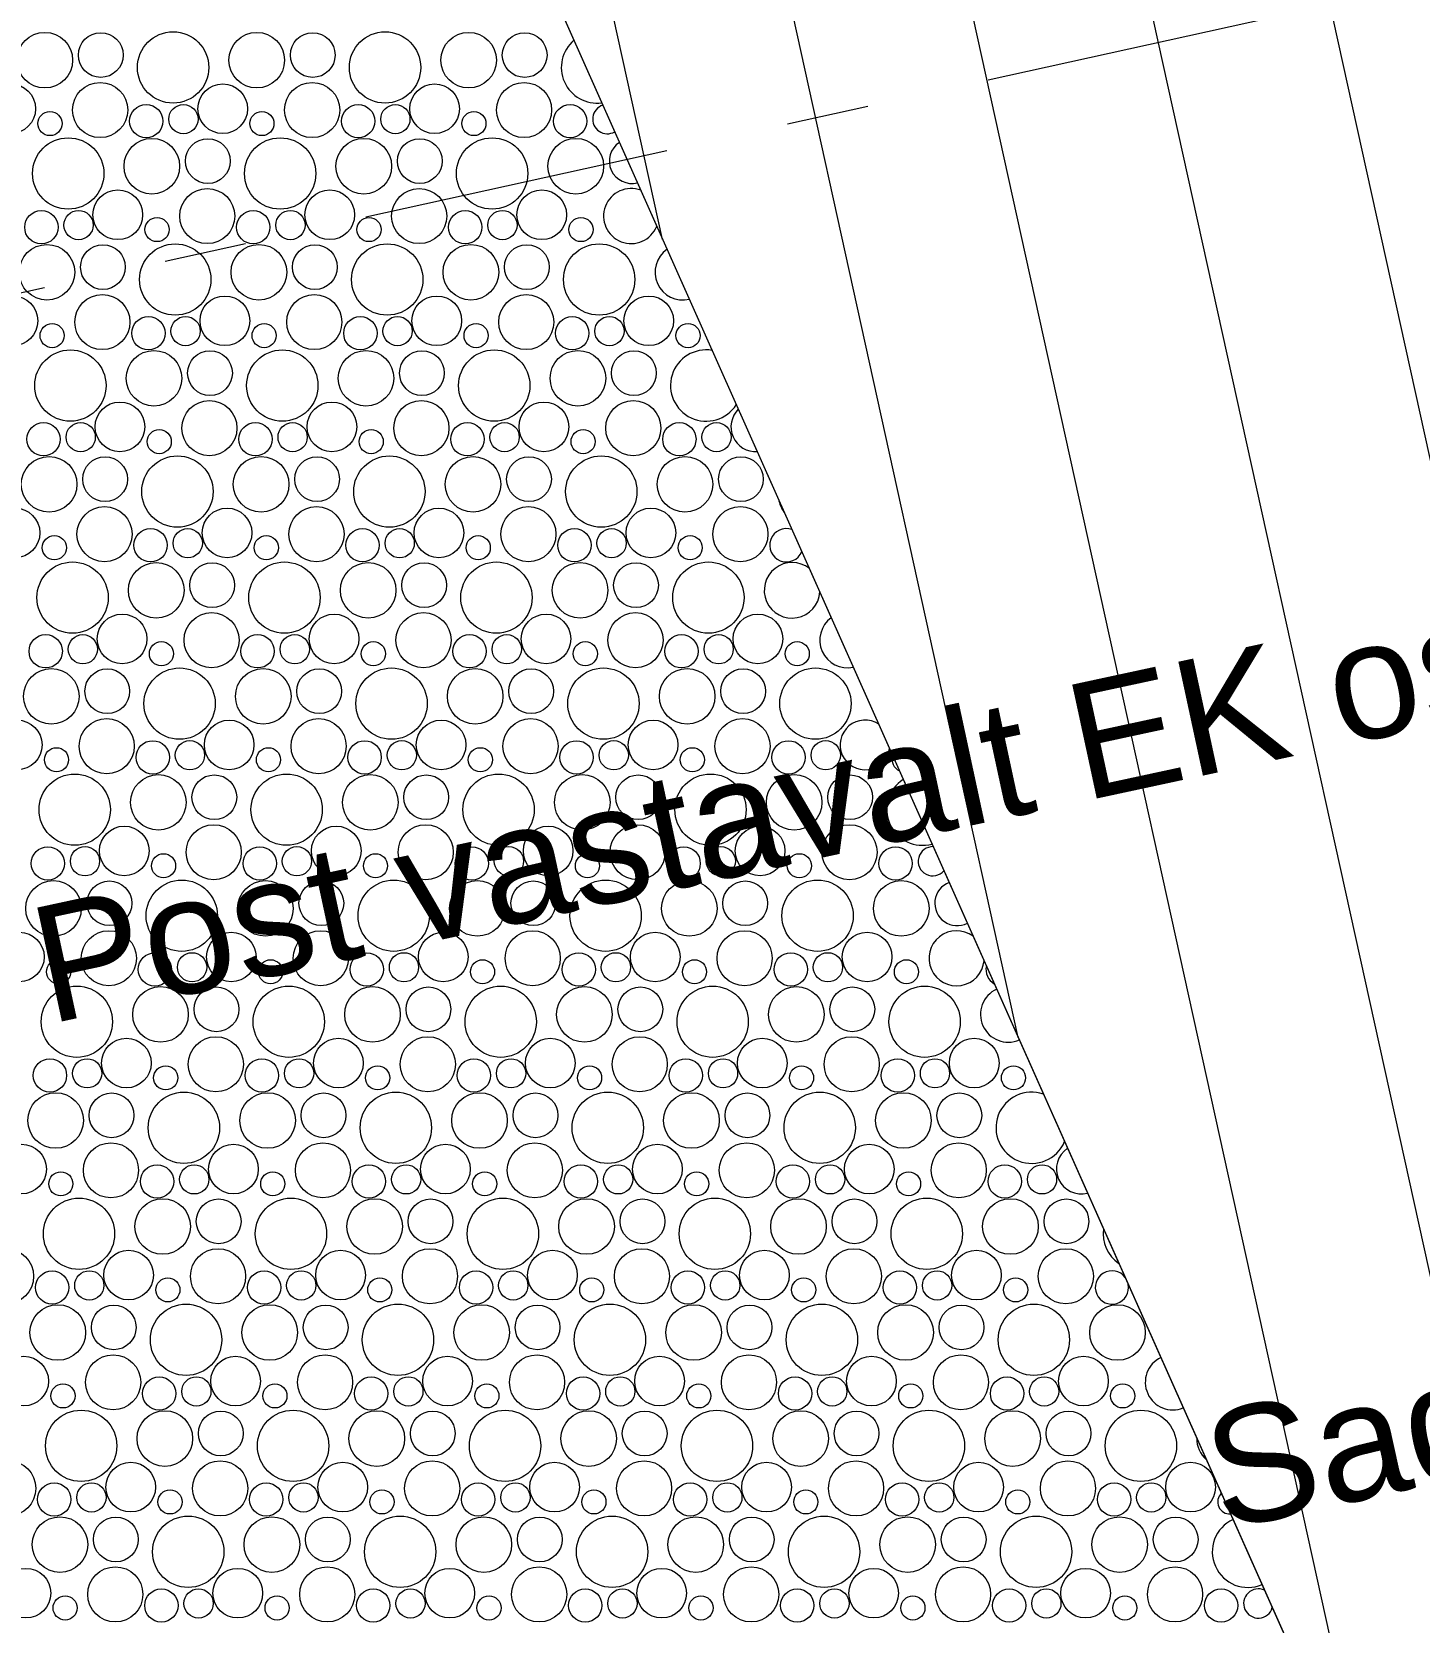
# Model space of a CAD drawing. Header units: millimetres. Extents: x 755110 to 820807, y -116979 to -66610.
# Drawn here: x 769759 to 772140, y -113748 to -111018 of the extents above; entities that cross this region are included whole.
import ezdxf

# ---------------------------------------------------------------- set-up
doc = ezdxf.new("R2010")
doc.units = ezdxf.units.MM
doc.header["$MEASUREMENT"] = 0
doc.linetypes.add('Double Dashed', pattern=[1093.611073, 529.166651, -211.666656, 141.111112, -211.666656])
for name, color, linetype, lineweight in [('New_0_Pen_No__1', 7, 'Continuous', 13), ('New_0_Pen_No__2', 8, 'Continuous', 15), ('New_Annotation - Label_Pen_No__1', 7, 'Continuous', 13), ('New_Dimensioning - General_Pen_No__1', 7, 'Continuous', 13), ('New_Structural - Bearing_Pen_No__101', 252, 'Continuous', 13)]:
    doc.layers.add(name, color=color, linetype=linetype, lineweight=lineweight)
for name, color, linetype, lineweight, true_color in [('New_0_Pen_No__181', 7, 'Continuous', 0, 0xe8e8e8), ('New_Structural - Bearing_Pen_No__102', 7, 'Continuous', 13, 0xcccccc), ('New_Structural - Grid_Pen_No__61', 7, 'Continuous', 20, 0x6a6a6a)]:
    doc.layers.add(name, color=color, linetype=linetype, lineweight=lineweight, true_color=true_color)
doc.layers.add('New_Dimensioning - General', color=7, linetype='Continuous')
doc.styles.add('GENERATED_STYLE_1', font='')
doc.styles.get('GENERATED_STYLE_1').set_extended_font_data('Arial')
doc.dimstyles.new('GENERATED_STYLE__1', dxfattribs={"dimtxt": 200, "dimasz": 95, "dimexe": 0.18, "dimexo": 0.0625, "dimgap": 0, "dimtad": 1, "dimdec": 0, "dimzin": 0, "dimdsep": 46, "dimtxsty": 'GENERATED_STYLE_1', "dimblk": 'ARROWHEAD_2', "dimblk1": 'ARROWHEAD_2', "dimblk2": 'ARROWHEAD_2', "dimcen": 0.09, "dimse1": 1, "dimse2": 1, "dimclrd": 7, "dimclre": 7, "dimclrt": 7, "dimadec": 0, "dimazin": 0, "dimtfac": 1, "dimtdec": 4, "dimtmove": 0, "dimatfit": 3, "dimfxl": 0, "dimtolj": 1, "dimtzin": 0, "dimarcsym": 0})
doc.dimstyles.new('GENERATED_STYLE__4', dxfattribs={"dimtxt": 100, "dimasz": 91.78744, "dimexe": 0.18, "dimexo": 40, "dimgap": 0, "dimtad": 1, "dimdec": 0, "dimzin": 0, "dimdsep": 46, "dimtxsty": 'GENERATED_STYLE_1', "dimblk": 'ARROWHEAD_5', "dimblk1": 'ARROWHEAD_5', "dimblk2": 'ARROWHEAD_5', "dimcen": 0.09, "dimclrd": 7, "dimclre": 7, "dimclrt": 7, "dimadec": 0, "dimazin": 0, "dimtfac": 1, "dimtdec": 4, "dimtmove": 0, "dimatfit": 3, "dimfxl": 0, "dimtolj": 1, "dimtzin": 0, "dimarcsym": 0})
doc.dimstyles.new('GENERATED_STYLE__6', dxfattribs={"dimtxt": 0.18, "dimasz": 364.8, "dimexe": 0.18, "dimexo": 0.0625, "dimgap": 0, "dimtad": 0, "dimtih": 1, "dimtoh": 1, "dimdec": 4, "dimzin": 0, "dimdsep": 46, "dimcen": 0.09, "dimadec": 0, "dimazin": 0, "dimtfac": 1, "dimtdec": 4, "dimtmove": 0, "dimatfit": 3, "dimldrblk": 'ARROWHEAD_11', "dimfxl": 0, "dimtolj": 1, "dimtzin": 0, "dimarcsym": 0})
doc.dimstyles.new('GENERATED_STYLE__7', dxfattribs={"dimtxt": 0.18, "dimasz": 182.4, "dimexe": 0.18, "dimexo": 0.0625, "dimgap": 0, "dimtad": 0, "dimtih": 1, "dimtoh": 1, "dimdec": 4, "dimzin": 0, "dimdsep": 46, "dimcen": 0.09, "dimadec": 0, "dimazin": 0, "dimtfac": 1, "dimtdec": 4, "dimtmove": 0, "dimatfit": 3, "dimldrblk": 'ARROWHEAD_5', "dimfxl": 0, "dimtolj": 1, "dimtzin": 0, "dimarcsym": 0})

# ---------------------------------------------------------------- blocks, each defined once
blk = doc.blocks.new('*X4')
at = {"layer": 'New_0_Pen_No__181', "color": 254, "linetype": 'Continuous', "lineweight": 0, "true_color": 0xe8e8e8}
for centre, radius in [((769781, -111066.4), 47.7), ((769877.1, -111057.6), 38.4), ((770001.2, -111078.9), 61.2), ((770144.7, -111066.4), 47.7), ((770240.8, -111057.6), 38.4), ((770364.9, -111078.9), 61.2), ((770508.4, -111066.4), 47.7), ((770604.5, -111057.6), 38.4), ((769722.6, -111149.8), 42.6), ((769876, -111152), 47.3), ((770086.3, -111149.8), 42.6), ((770239.8, -111152), 47.3), ((770450, -111149.8), 42.6), ((770603.5, -111152), 47.3), ((769789.9, -111175.2), 20.7), ((769955.1, -111171.1), 28.6), ((770018.9, -111167.6), 25.1), ((770153.6, -111175.2), 20.7), ((770318.8, -111171.1), 28.6), ((770382.6, -111167.6), 25.1), ((770517.4, -111175.2), 20.7), ((770682.5, -111171.1), 28.6), ((769821.2, -111260.9), 61.2), ((769964.7, -111248.4), 47.7), ((770060.8, -111239.6), 38.4), ((770184.9, -111260.9), 61.2), ((770328.4, -111248.4), 47.7), ((770424.5, -111239.6), 38.4), ((770548.6, -111260.9), 61.2), ((770692.2, -111248.4), 47.7), ((769906.3, -111331.8), 42.6), ((770059.8, -111334), 47.3), ((770270, -111331.8), 42.6), ((770423.5, -111334), 47.3), ((770633.7, -111331.8), 42.6), ((769775.1, -111353.1), 28.6), ((769838.9, -111349.5), 25.1), ((770138.8, -111353.1), 28.6), ((770202.6, -111349.5), 25.1), ((770502.5, -111353.1), 28.6), ((770566.3, -111349.5), 25.1), ((769973.6, -111357.2), 20.7), ((770337.4, -111357.2), 20.7), ((770701.1, -111357.2), 20.7), ((770004.9, -111442.9), 61.2), ((770368.6, -111442.9), 61.2), ((770732.3, -111442.9), 61.2), ((769784.7, -111430.4), 47.7), ((769880.8, -111421.6), 38.4), ((770148.4, -111430.4), 47.7), ((770244.5, -111421.6), 38.4), ((770512.2, -111430.4), 47.7), ((770608.2, -111421.6), 38.4), ((769726.3, -111513.8), 42.6), ((769879.8, -111516), 47.3), ((770090, -111513.8), 42.6), ((770243.5, -111516), 47.3), ((770453.7, -111513.8), 42.6), ((770607.2, -111516), 47.3), ((770817.4, -111513.8), 42.6), ((769958.8, -111535.1), 28.6), ((770022.6, -111531.5), 25.1), ((770322.5, -111535.1), 28.6), ((770386.3, -111531.5), 25.1), ((770686.2, -111535.1), 28.6), ((770750, -111531.5), 25.1), ((769793.6, -111539.2), 20.7), ((770157.4, -111539.2), 20.7), ((770521.1, -111539.2), 20.7), ((770884.8, -111539.2), 20.7), ((769824.9, -111624.9), 61.2), ((769968.4, -111612.4), 47.7), ((770064.5, -111603.6), 38.4), ((770188.6, -111624.9), 61.2), ((770332.2, -111612.4), 47.7), ((770428.2, -111603.6), 38.4), ((770552.3, -111624.9), 61.2), ((770695.9, -111612.4), 47.7), ((770791.9, -111603.6), 38.4), ((769910, -111695.8), 42.6), ((770063.5, -111698), 47.3), ((770273.7, -111695.8), 42.6), ((770427.2, -111698), 47.3), ((770637.4, -111695.8), 42.6), ((770790.9, -111698), 47.3), ((769778.8, -111717.1), 28.6), ((769842.6, -111713.5), 25.1), ((769977.4, -111721.2), 20.7), ((770142.5, -111717.1), 28.6), ((770206.3, -111713.5), 25.1), ((770341.1, -111721.2), 20.7), ((770506.2, -111717.1), 28.6), ((770570, -111713.5), 25.1), ((770704.8, -111721.2), 20.7), ((770869.9, -111717.1), 28.6), ((770933.7, -111713.5), 25.1), ((769788.4, -111794.4), 47.7), ((769884.5, -111785.6), 38.4), ((770008.6, -111806.9), 61.2), ((770152.2, -111794.4), 47.7), ((770248.2, -111785.6), 38.4), ((770372.3, -111806.9), 61.2), ((770515.9, -111794.4), 47.7), ((770611.9, -111785.6), 38.4), ((770736, -111806.9), 61.2), ((770879.6, -111794.4), 47.7), ((770975.6, -111785.6), 38.4), ((769730, -111877.8), 42.6), ((769883.5, -111880), 47.3), ((770093.7, -111877.8), 42.6), ((770247.2, -111880), 47.3), ((770457.4, -111877.8), 42.6), ((770610.9, -111880), 47.3), ((770821.1, -111877.8), 42.6), ((770974.6, -111880), 47.3), ((769962.5, -111899.1), 28.6), ((770026.3, -111895.5), 25.1), ((770326.2, -111899.1), 28.6), ((770390, -111895.5), 25.1), ((770689.9, -111899.1), 28.6), ((770753.7, -111895.5), 25.1), ((769797.4, -111903.2), 20.7), ((770161.1, -111903.2), 20.7), ((770524.8, -111903.2), 20.7), ((770888.5, -111903.2), 20.7), ((769828.6, -111988.9), 61.2), ((770192.3, -111988.9), 61.2), ((770556, -111988.9), 61.2), ((770919.7, -111988.9), 61.2), ((769972.2, -111976.4), 47.7), ((770068.2, -111967.6), 38.4), ((770335.9, -111976.4), 47.7), ((770431.9, -111967.6), 38.4), ((770699.6, -111976.4), 47.7), ((770795.6, -111967.6), 38.4), ((769913.7, -112059.8), 42.6), ((770067.2, -112062), 47.3), ((770277.4, -112059.8), 42.6), ((770430.9, -112062), 47.3), ((770641.1, -112059.8), 42.6), ((770794.6, -112062), 47.3), ((771004.8, -112059.8), 42.6), ((769782.5, -112081.1), 28.6), ((769846.3, -112077.5), 25.1), ((770146.2, -112081.1), 28.6), ((770210, -112077.5), 25.1), ((770509.9, -112081.1), 28.6), ((770573.7, -112077.5), 25.1), ((770873.6, -112081.1), 28.6), ((770937.4, -112077.5), 25.1), ((769981.1, -112085.2), 20.7), ((770344.8, -112085.2), 20.7), ((770708.5, -112085.2), 20.7), ((771072.2, -112085.2), 20.7), ((769792.2, -112158.4), 47.7), ((769888.2, -112149.6), 38.4), ((770012.3, -112170.9), 61.2), ((770155.9, -112158.4), 47.7), ((770251.9, -112149.6), 38.4), ((770376, -112170.9), 61.2), ((770519.6, -112158.4), 47.7), ((770615.6, -112149.6), 38.4), ((770739.7, -112170.9), 61.2), ((770883.3, -112158.4), 47.7), ((770979.3, -112149.6), 38.4), ((771103.4, -112170.9), 61.2), ((769733.7, -112241.8), 42.6), ((769887.2, -112244), 47.3), ((770097.4, -112241.8), 42.6), ((770250.9, -112244), 47.3), ((770461.1, -112241.8), 42.6), ((770614.6, -112244), 47.3), ((770824.8, -112241.8), 42.6), ((770978.3, -112244), 47.3), ((769801.1, -112267.2), 20.7), ((769966.2, -112263.1), 28.6), ((770030, -112259.5), 25.1), ((770164.8, -112267.2), 20.7), ((770329.9, -112263.1), 28.6), ((770393.7, -112259.5), 25.1), ((770528.5, -112267.2), 20.7), ((770693.6, -112263.1), 28.6), ((770757.4, -112259.5), 25.1), ((770892.2, -112267.2), 20.7), ((771057.3, -112263.1), 28.6), ((771121.1, -112259.5), 25.1), ((769832.3, -112352.9), 61.2), ((769975.9, -112340.4), 47.7), ((770071.9, -112331.6), 38.4), ((770196, -112352.9), 61.2), ((770339.6, -112340.4), 47.7), ((770435.6, -112331.6), 38.4), ((770559.7, -112352.9), 61.2), ((770703.3, -112340.4), 47.7), ((770799.3, -112331.6), 38.4), ((770923.4, -112352.9), 61.2), ((771067, -112340.4), 47.7), ((771163, -112331.6), 38.4), ((769917.4, -112423.8), 42.6), ((770070.9, -112426), 47.3), ((770281.1, -112423.8), 42.6), ((770434.6, -112426), 47.3), ((770644.8, -112423.8), 42.6), ((770798.3, -112426), 47.3), ((771008.5, -112423.8), 42.6), ((771162, -112426), 47.3), ((769786.2, -112445.1), 28.6), ((769850, -112441.5), 25.1), ((770149.9, -112445.1), 28.6), ((770213.7, -112441.5), 25.1), ((770513.6, -112445.1), 28.6), ((770577.4, -112441.5), 25.1), ((770877.3, -112445.1), 28.6), ((770941.1, -112441.5), 25.1), ((771241, -112445.1), 28.6), ((769984.8, -112449.2), 20.7), ((770348.5, -112449.2), 20.7), ((770712.2, -112449.2), 20.7), ((771075.9, -112449.2), 20.7), ((770016, -112534.9), 61.2), ((770379.7, -112534.9), 61.2), ((770743.4, -112534.9), 61.2), ((771107.1, -112534.9), 61.2), ((769795.9, -112522.4), 47.7), ((769891.9, -112513.6), 38.4), ((770159.6, -112522.4), 47.7), ((770255.6, -112513.6), 38.4), ((770523.3, -112522.4), 47.7), ((770619.3, -112513.6), 38.4), ((770887, -112522.4), 47.7), ((770983, -112513.6), 38.4), ((771250.7, -112522.4), 47.7), ((769737.4, -112605.8), 42.6), ((769890.9, -112608), 47.3), ((770101.1, -112605.8), 42.6), ((770254.6, -112608), 47.3), ((770464.8, -112605.8), 42.6), ((770618.3, -112608), 47.3), ((770828.5, -112605.8), 42.6), ((770982, -112608), 47.3), ((771192.2, -112605.8), 42.6), ((769969.9, -112627.1), 28.6), ((770033.7, -112623.5), 25.1), ((770333.6, -112627.1), 28.6), ((770397.4, -112623.5), 25.1), ((770697.3, -112627.1), 28.6), ((770761.1, -112623.5), 25.1), ((771061, -112627.1), 28.6), ((771124.9, -112623.5), 25.1), ((769804.8, -112631.2), 20.7), ((770168.5, -112631.2), 20.7), ((770532.2, -112631.2), 20.7), ((770895.9, -112631.2), 20.7), ((771259.6, -112631.2), 20.7), ((769836, -112716.9), 61.2), ((769979.6, -112704.4), 47.7), ((770075.6, -112695.6), 38.4), ((770199.7, -112716.9), 61.2), ((770343.3, -112704.4), 47.7), ((770439.3, -112695.6), 38.4), ((770563.4, -112716.9), 61.2), ((770707, -112704.4), 47.7), ((770803, -112695.6), 38.4), ((770927.1, -112716.9), 61.2), ((771070.7, -112704.4), 47.7), ((771166.7, -112695.6), 38.4), ((771290.8, -112716.9), 61.2), ((769921.1, -112787.8), 42.6), ((770074.6, -112790), 47.3), ((770284.8, -112787.8), 42.6), ((770438.3, -112790), 47.3), ((770648.5, -112787.8), 42.6), ((770802, -112790), 47.3), ((771012.2, -112787.8), 42.6), ((771165.7, -112790), 47.3), ((771375.9, -112787.8), 42.6), ((769789.9, -112809.1), 28.6), ((769853.7, -112805.5), 25.1), ((769988.5, -112813.2), 20.7), ((770153.6, -112809.1), 28.6), ((770217.4, -112805.5), 25.1), ((770352.2, -112813.2), 20.7), ((770517.3, -112809.1), 28.6), ((770581.1, -112805.5), 25.1), ((770715.9, -112813.2), 20.7), ((770881, -112809.1), 28.6), ((770944.9, -112805.5), 25.1), ((771079.6, -112813.2), 20.7), ((771244.7, -112809.1), 28.6), ((771308.6, -112805.5), 25.1), ((771443.3, -112813.2), 20.7), ((769799.6, -112886.4), 47.7), ((769895.6, -112877.6), 38.4), ((770019.7, -112898.9), 61.2), ((770163.3, -112886.4), 47.7), ((770259.3, -112877.6), 38.4), ((770383.4, -112898.9), 61.2), ((770527, -112886.4), 47.7), ((770623, -112877.6), 38.4), ((770747.1, -112898.9), 61.2), ((770890.7, -112886.4), 47.7), ((770986.7, -112877.6), 38.4), ((771110.8, -112898.9), 61.2), ((771254.4, -112886.4), 47.7), ((771350.4, -112877.6), 38.4), ((769741.1, -112969.8), 42.6), ((769894.6, -112972), 47.3), ((770104.8, -112969.8), 42.6), ((770258.3, -112972), 47.3), ((770468.5, -112969.8), 42.6), ((770622, -112972), 47.3), ((770832.2, -112969.8), 42.6), ((770985.7, -112972), 47.3), ((771195.9, -112969.8), 42.6), ((771349.4, -112972), 47.3), ((769973.6, -112991.1), 28.6), ((770037.4, -112987.5), 25.1), ((770337.3, -112991.1), 28.6), ((770401.1, -112987.5), 25.1), ((770701, -112991.1), 28.6), ((770764.9, -112987.5), 25.1), ((771064.7, -112991.1), 28.6), ((771128.6, -112987.5), 25.1), ((771428.4, -112991.1), 28.6), ((771492.3, -112987.5), 25.1), ((769808.5, -112995.2), 20.7), ((770172.2, -112995.2), 20.7), ((770535.9, -112995.2), 20.7), ((770899.6, -112995.2), 20.7), ((771263.3, -112995.2), 20.7), ((769839.7, -113080.9), 61.2), ((770203.4, -113080.9), 61.2), ((770567.1, -113080.9), 61.2), ((770930.8, -113080.9), 61.2), ((771294.5, -113080.9), 61.2), ((769983.3, -113068.4), 47.7), ((770079.3, -113059.6), 38.4), ((770347, -113068.4), 47.7), ((770443, -113059.6), 38.4), ((770710.7, -113068.4), 47.7), ((770806.7, -113059.6), 38.4), ((771074.4, -113068.4), 47.7), ((771170.4, -113059.6), 38.4), ((771438.1, -113068.4), 47.7), ((771534.1, -113059.6), 38.4), ((769714.6, -113153.9), 47.3), ((769924.8, -113151.8), 42.6), ((770078.3, -113153.9), 47.3), ((770288.5, -113151.8), 42.6), ((770442, -113153.9), 47.3), ((770652.2, -113151.8), 42.6), ((770805.7, -113153.9), 47.3), ((771015.9, -113151.8), 42.6), ((771169.4, -113153.9), 47.3), ((771379.6, -113151.8), 42.6), ((771533.1, -113153.9), 47.3), ((769793.6, -113173.1), 28.6), ((769857.4, -113169.5), 25.1), ((770157.3, -113173.1), 28.6), ((770221.1, -113169.5), 25.1), ((770521, -113173.1), 28.6), ((770584.9, -113169.5), 25.1), ((770884.7, -113173.1), 28.6), ((770948.6, -113169.5), 25.1), ((771248.4, -113173.1), 28.6), ((771312.3, -113169.5), 25.1), ((769992.2, -113177.2), 20.7), ((770355.9, -113177.2), 20.7), ((770719.6, -113177.2), 20.7), ((771083.3, -113177.2), 20.7), ((771447, -113177.2), 20.7), ((769803.3, -113250.4), 47.7), ((769899.3, -113241.6), 38.4), ((770023.4, -113262.9), 61.2), ((770167, -113250.4), 47.7), ((770263, -113241.6), 38.4), ((770387.1, -113262.9), 61.2), ((770530.7, -113250.4), 47.7), ((770626.7, -113241.6), 38.4), ((770750.8, -113262.9), 61.2), ((770894.4, -113250.4), 47.7), ((770990.4, -113241.6), 38.4), ((771114.5, -113262.9), 61.2), ((771258.1, -113250.4), 47.7), ((771354.1, -113241.6), 38.4), ((771478.2, -113262.9), 61.2), ((771621.8, -113250.4), 47.7), ((769744.8, -113333.8), 42.6), ((769898.3, -113335.9), 47.3), ((770108.5, -113333.8), 42.6), ((770262, -113335.9), 47.3), ((770472.2, -113333.8), 42.6), ((770625.7, -113335.9), 47.3), ((770835.9, -113333.8), 42.6), ((770989.4, -113335.9), 47.3), ((771199.6, -113333.8), 42.6), ((771353.1, -113335.9), 47.3), ((771563.4, -113333.8), 42.6), ((769812.2, -113359.2), 20.7), ((769977.3, -113355.1), 28.6), ((770041.1, -113351.5), 25.1), ((770175.9, -113359.2), 20.7), ((770341, -113355.1), 28.6), ((770404.9, -113351.5), 25.1), ((770539.6, -113359.2), 20.7), ((770704.7, -113355.1), 28.6), ((770768.6, -113351.5), 25.1), ((770903.3, -113359.2), 20.7), ((771068.4, -113355.1), 28.6), ((771132.3, -113351.5), 25.1), ((771267, -113359.2), 20.7), ((771432.2, -113355.1), 28.6), ((771496, -113351.5), 25.1), ((771630.7, -113359.2), 20.7), ((769843.4, -113444.9), 61.2), ((769987, -113432.4), 47.7), ((770083, -113423.6), 38.4), ((770207.1, -113444.9), 61.2), ((770350.7, -113432.4), 47.7), ((770446.7, -113423.6), 38.4), ((770570.8, -113444.9), 61.2), ((770714.4, -113432.4), 47.7), ((770810.4, -113423.6), 38.4), ((770934.5, -113444.9), 61.2), ((771078.1, -113432.4), 47.7), ((771174.1, -113423.6), 38.4), ((771298.2, -113444.9), 61.2), ((771441.8, -113432.4), 47.7), ((771537.8, -113423.6), 38.4), ((771662, -113444.9), 61.2), ((769718.3, -113517.9), 47.3), ((769928.5, -113515.8), 42.6), ((770082, -113517.9), 47.3), ((770292.2, -113515.8), 42.6), ((770445.7, -113517.9), 47.3), ((770655.9, -113515.8), 42.6), ((770809.4, -113517.9), 47.3), ((771019.6, -113515.8), 42.6), ((771173.1, -113517.9), 47.3), ((771383.4, -113515.8), 42.6), ((771536.8, -113517.9), 47.3), ((771747.1, -113515.8), 42.6), ((769797.3, -113537), 28.6), ((769861.1, -113533.5), 25.1), ((770161, -113537), 28.6), ((770224.9, -113533.5), 25.1), ((770524.7, -113537), 28.6), ((770588.6, -113533.5), 25.1), ((770888.4, -113537), 28.6), ((770952.3, -113533.5), 25.1), ((771252.2, -113537), 28.6), ((771316, -113533.5), 25.1), ((771615.9, -113537), 28.6), ((771679.7, -113533.5), 25.1), ((769995.9, -113541.2), 20.7), ((770359.6, -113541.2), 20.7), ((770723.3, -113541.2), 20.7), ((771087, -113541.2), 20.7), ((771450.7, -113541.2), 20.7), ((770027.1, -113626.8), 61.2), ((770390.8, -113626.8), 61.2), ((770754.5, -113626.8), 61.2), ((771118.2, -113626.8), 61.2), ((771482, -113626.8), 61.2), ((769807, -113614.4), 47.7), ((769903, -113605.6), 38.4), ((770170.7, -113614.4), 47.7), ((770266.7, -113605.6), 38.4), ((770534.4, -113614.4), 47.7), ((770630.4, -113605.6), 38.4), ((770898.1, -113614.4), 47.7), ((770994.1, -113605.6), 38.4), ((771261.8, -113614.4), 47.7), ((771357.8, -113605.6), 38.4), ((771625.5, -113614.4), 47.7), ((771721.6, -113605.6), 38.4), ((769748.5, -113697.8), 42.6), ((769902, -113699.9), 47.3), ((770112.2, -113697.8), 42.6), ((770265.7, -113699.9), 47.3), ((770475.9, -113697.8), 42.6), ((770629.4, -113699.9), 47.3), ((770839.6, -113697.8), 42.6), ((770993.1, -113699.9), 47.3), ((771203.4, -113697.8), 42.6), ((771356.8, -113699.9), 47.3), ((771567.1, -113697.8), 42.6), ((771720.5, -113699.9), 47.3), ((769981, -113719), 28.6), ((770044.9, -113715.5), 25.1), ((770344.7, -113719), 28.6), ((770408.6, -113715.5), 25.1), ((770708.4, -113719), 28.6), ((770772.3, -113715.5), 25.1), ((771072.2, -113719), 28.6), ((771136, -113715.5), 25.1), ((771435.9, -113719), 28.6), ((771499.7, -113715.5), 25.1), ((771799.6, -113719), 28.6), ((769815.9, -113723.2), 20.7), ((770179.6, -113723.2), 20.7), ((770543.3, -113723.2), 20.7), ((770907, -113723.2), 20.7), ((771270.7, -113723.2), 20.7), ((771634.4, -113723.2), 20.7)]:
    blk.add_circle(centre, radius, dxfattribs=at)
for centre, radius, start, end in [((770728.6, -111078.9), 61.2, 130.243, 277.7758), ((770746.3, -111167.6), 25.1, 107.6852, 300.3336), ((770788.2, -111239.6), 38.4, 123.2509, 284.7678), ((770787.2, -111334), 47.3, 69.4979, 338.5208), ((770875.9, -111430.4), 47.7, 124.4045, 283.6143), ((770916, -111624.9), 61.2, 80.4448, 327.5739), ((771001.1, -111695.8), 42.6, 134.7091, 273.3096), ((771099.7, -111806.9), 61.2, 192.2049, 215.8139), ((771053.6, -111899.1), 28.6, 70.4409, 337.5778), ((771063.3, -111976.4), 47.7, 51.4266, 356.5922), ((771158.3, -112062), 47.3, 125.7665, 282.2523), ((771188.5, -112241.8), 42.6, 56.4415, 351.5773), ((771255.9, -112267.2), 20.7, 161.6806, 246.3381), ((771287.1, -112352.9), 61.2, 122.4289, 285.5898), ((771304.9, -112441.5), 25.1, 88.213, 319.8057), ((771346.7, -112513.6), 38.4, 111.0358, 296.9829), ((771345.7, -112608), 47.3, 53.1636, 354.8552), ((771424.7, -112627.1), 28.6, 167.9195, 240.0992), ((771434.4, -112704.4), 47.7, 114.5599, 293.4589), ((771474.5, -112898.9), 61.2, 70.6943, 337.3244), ((771559.6, -112969.8), 42.6, 123.3295, 284.6892), ((771658.2, -113080.9), 61.2, 171.7583, 236.2604), ((771612.2, -113173.1), 28.6, 37.0318, 10.9869), ((771716.8, -113335.9), 47.3, 115.8147, 292.2041), ((771805.5, -113432.4), 47.7, 179.0889, 228.9299), ((771814.4, -113541.2), 20.7, 134.2003, 273.8185), ((771845.7, -113626.8), 61.2, 114.7707, 293.248), ((771863.4, -113715.5), 25.1, 64.5281, 343.4906)]:
    blk.add_arc(centre, radius, start, end, dxfattribs=at)
blk = doc.blocks.new('*D157')
at = {"layer": 'New_Dimensioning - General_Pen_No__1', "color": 7, "linetype": 'Continuous', "lineweight": 13}
for p, q in [((774921.5, -112517), (774881.1, -112333.9)), ((774923.1, -112356.7), (774879.5, -112494.3)), ((774506.4, -112608.5), (774466.1, -112425.3)), ((774486.2, -112516.9), (774901.3, -112425.5)), ((774508, -112448.1), (774464.4, -112585.7)), ((774426.5, -112530), (774486.2, -112516.9))]:
    blk.add_line(p, q, dxfattribs=at)
at = {"layer": 'New_Dimensioning - General_Pen_No__1', "color": 7, "lineweight": 13, "insert": (773997.7, -112583.5), "char_height": 200, "attachment_point": 7, "rotation": 12.42, "style": 'GENERATED_STYLE_1'}
blk.add_mtext('\\A1;{\\pql;\\fArial|b0|i0|c0|p34;425}', dxfattribs=at)
blk = doc.blocks.new('ARROWHEAD_2')
at = {"color": 0, "linetype": 'Continuous', "lineweight": 0}
for p, q in [((-0.378, -0.655), (0.378, 0.655)), ((0, 0), (-1, 0))]:
    blk.add_line(p, q, dxfattribs=at)
blk = doc.blocks.new('*D158')
at = {"layer": 'New_Dimensioning - General_Pen_No__1', "color": 7, "linetype": 'Continuous', "lineweight": 13}
for p, q in [((776407.8, -112189.7), (776367.5, -112006.6)), ((776409.5, -112029.3), (776365.9, -112166.9)), ((774901.3, -112425.5), (776387.7, -112098.1)), ((774921.5, -112517), (774881.1, -112333.9)), ((774923.1, -112356.7), (774879.5, -112494.3)), ((774486.2, -112516.9), (774901.3, -112425.5))]:
    blk.add_line(p, q, dxfattribs=at)
at = {"layer": 'New_Dimensioning - General_Pen_No__1', "color": 7, "lineweight": 13, "insert": (775301.9, -112296.3), "char_height": 200, "attachment_point": 7, "rotation": 12.42, "style": 'GENERATED_STYLE_1'}
blk.add_mtext('\\A1;{\\pql;\\fArial|b0|i0|c0|p34;1\xa0522}', dxfattribs=at)
blk = doc.blocks.new('*D182')
at = {"layer": 'New_Dimensioning - General_Pen_No__1', "color": 7, "linetype": 'Continuous', "lineweight": 13}
for p, q in [((767550.2, -111947.8), (766989.9, -109403.8)), ((767641.7, -111927.7), (767458.6, -111968)), ((767481.4, -111926), (767619, -111969.6)), ((767653, -112414.6), (767550.2, -111947.8)), ((767744.5, -112394.5), (767561.4, -112434.8)), ((767584.2, -112392.8), (767721.8, -112436.4)), ((767666.1, -112474.3), (767653, -112414.6))]:
    blk.add_line(p, q, dxfattribs=at)
at = {"layer": 'New_Dimensioning - General_Pen_No__1', "color": 7, "lineweight": 13, "insert": (767719.6, -112903.2), "char_height": 200, "attachment_point": 7, "rotation": 102.42, "style": 'GENERATED_STYLE_1'}
blk.add_mtext('\\A1;{\\pql;\\fArial|b0|i0|c0|p34;478}', dxfattribs=at)
blk = doc.blocks.new('*D183')
at = {"layer": 'New_Dimensioning - General_Pen_No__1', "color": 7, "linetype": 'Continuous', "lineweight": 13}
for p, q in [((767081.5, -109383.6), (766898.4, -109424)), ((766921.1, -109382), (767058.7, -109425.6)), ((767550.2, -111947.8), (766989.9, -109403.8)), ((767481.4, -111926), (767619, -111969.6))]:
    blk.add_line(p, q, dxfattribs=at)
at = {"layer": 'New_Dimensioning - General_Pen_No__1', "color": 7, "lineweight": 13, "char_height": 200, "attachment_point": 7, "rotation": 102.42, "style": 'GENERATED_STYLE_1'}
for s, insert in [('\\A1;{\\pql;\\fArial|b0|i0|c0|p34;115}', (767052.2, -109872.7)), ('\\A1;{\\pql;\\fArial|b0|i0|c0|p34;2\xa0605}', (767304.5, -111018.4))]:
    blk.add_mtext(s, dxfattribs=dict(at, insert=insert))
blk = doc.blocks.new('*D191')
at = {"layer": 'New_Dimensioning - General_Pen_No__1', "color": 7, "linetype": 'Continuous', "lineweight": 13}
for p, q in [((765656, -106630.8), (765472.9, -106671.1)), ((765495.7, -106629.1), (765633.3, -106672.7)), ((766768.9, -112119.9), (765564.5, -106650.9)), ((766860.5, -112099.7), (766677.4, -112140.1)), ((766700.1, -112098.1), (766837.7, -112141.7)), ((766782.1, -112179.6), (766768.9, -112119.9))]:
    blk.add_line(p, q, dxfattribs=at)
at = {"layer": 'New_Dimensioning - General_Pen_No__1', "color": 7, "lineweight": 13, "insert": (766201.2, -109728), "char_height": 200, "attachment_point": 7, "rotation": 102.42, "style": 'GENERATED_STYLE_1'}
blk.add_mtext('\\A1;{\\pql;\\fArial|b0|i0|c0|p34;5\xa0600}', dxfattribs=at)
blk = doc.blocks.new('*D192')
at = {"layer": 'New_Dimensioning - General_Pen_No__1', "color": 7, "linetype": 'Continuous', "lineweight": 13}
for p, q in [((763478.2, -97178), (763465.1, -97118.3)), ((763569.8, -97157.8), (763386.7, -97198.1)), ((763547, -97199.8), (763409.4, -97156.2)), ((765564.5, -106650.9), (763478.2, -97178)), ((765656, -106630.8), (765472.9, -106671.1)), ((765495.7, -106629.1), (765633.3, -106672.7)), ((766768.9, -112119.9), (765564.5, -106650.9))]:
    blk.add_line(p, q, dxfattribs=at)
at = {"layer": 'New_Dimensioning - General_Pen_No__1', "color": 7, "lineweight": 13, "insert": (764555.8, -102257), "char_height": 200, "attachment_point": 7, "rotation": 102.42, "style": 'GENERATED_STYLE_1'}
blk.add_mtext('\\A1;{\\pql;\\fArial|b0|i0|c0|p34;9\xa0700}', dxfattribs=at)
blk = doc.blocks.new('*D200')
at = {"layer": 'New_Dimensioning - General_Pen_No__1', "color": 7, "linetype": 'Continuous', "lineweight": 13}
for p, q in [((765962.6, -106599.1), (766729.4, -110080.7)), ((766637.8, -110100.8), (766821, -110060.5)), ((766798.2, -110102.5), (766660.6, -110058.9)), ((766729.4, -110080.7), (766976.6, -111203)), ((766885, -111223.2), (767068.1, -111182.8)), ((767045.4, -111224.8), (766907.8, -111181.2))]:
    blk.add_line(p, q, dxfattribs=at)
at = {"layer": 'New_Dimensioning - General_Pen_No__1', "color": 7, "lineweight": 13, "insert": (766887.5, -110984.4), "char_height": 200, "attachment_point": 7, "rotation": 102.42, "style": 'GENERATED_STYLE_1'}
blk.add_mtext('\\A1;{\\pql;\\fArial|b0|i0|c0|p34;1\xa0149}', dxfattribs=at)
blk = doc.blocks.new('*D201')
at = {"layer": 'New_Dimensioning - General_Pen_No__1', "color": 7, "linetype": 'Continuous', "lineweight": 13}
for p, q in [((766729.4, -110080.7), (766976.6, -111203)), ((766885, -111223.2), (767068.1, -111182.8)), ((767045.4, -111224.8), (766907.8, -111181.2)), ((766976.6, -111203), (767159.5, -112033.9)), ((767068, -112054), (767251.1, -112013.7)), ((767090.7, -112012.1), (767228.3, -112055.7)), ((767159.5, -112033.9), (767172.7, -112093.6))]:
    blk.add_line(p, q, dxfattribs=at)
at = {"layer": 'New_Dimensioning - General_Pen_No__1', "color": 7, "lineweight": 13, "insert": (767078, -111849.4), "char_height": 200, "attachment_point": 7, "rotation": 102.42, "style": 'GENERATED_STYLE_1'}
blk.add_mtext('\\A1;{\\pql;\\fArial|b0|i0|c0|p34;851}', dxfattribs=at)
blk = doc.blocks.new('*D202')
at = {"layer": 'New_Dimensioning - General_Pen_No__1', "color": 7, "linetype": 'Continuous', "lineweight": 13}
for p, q in [((765112.6, -106749.4), (765250.2, -106793)), ((766481.1, -112672.7), (765181.4, -106771.2)), ((766572.6, -112652.6), (766389.5, -112692.9)), ((766412.3, -112650.9), (766549.9, -112694.5)), ((766494.2, -112732.4), (766481.1, -112672.7))]:
    blk.add_line(p, q, dxfattribs=at)
at = {"layer": 'New_Dimensioning - General_Pen_No__1', "color": 7, "lineweight": 13, "insert": (765865.7, -110064.5), "char_height": 200, "attachment_point": 7, "rotation": 102.42, "style": 'GENERATED_STYLE_1'}
blk.add_mtext('\\A1;{\\pql;\\fArial|b0|i0|c0|p34;6\xa0043}', dxfattribs=at)
blk = doc.blocks.new('*D203')
at = {"layer": 'New_Dimensioning - General_Pen_No__1', "color": 7, "linetype": 'Continuous', "lineweight": 13}
for p, q in [((762448.9, -94363.8), (762435.7, -94304.1)), ((762540.4, -94343.6), (762357.3, -94384)), ((762517.7, -94385.6), (762380.1, -94342)), ((765181.4, -106771.2), (762448.9, -94363.8)), ((765272.9, -106751), (765089.8, -106791.3)), ((765112.6, -106749.4), (765250.2, -106793)), ((766481.1, -112672.7), (765181.4, -106771.2))]:
    blk.add_line(p, q, dxfattribs=at)
at = {"layer": 'New_Dimensioning - General_Pen_No__1', "color": 7, "lineweight": 13, "insert": (763865.9, -100984.1), "char_height": 200, "attachment_point": 7, "rotation": 102.42, "style": 'GENERATED_STYLE_1'}
blk.add_mtext('\\A1;{\\pql;\\fArial|b0|i0|c0|p34;12\xa0705}', dxfattribs=at)
blk = doc.blocks.new('*D306')
at = {"layer": 'New_Dimensioning - General_Pen_No__1', "linetype": 'Continuous', "lineweight": 13}
for points in [[(773489.1, -111402.8), (773407.9, -111455), (773444.8, -111488.6)], [(773257.7, -112182.8), (773267.4, -112086.7), (773218, -112094.7)]]:
    blk.add_hatch(color=7, dxfattribs=at).paths.add_polyline_path(points)
at = {"layer": 'New_Dimensioning - General_Pen_No__1', "color": 7, "linetype": 'Continuous', "lineweight": 13}
for p, q in [((773425.6, -111338.2), (773767.6, -111686)), ((773489.1, -111402.8), (773407.9, -111455)), ((773489.1, -111402.8), (773444.8, -111488.6)), ((773444.8, -111488.6), (773407.9, -111455)), ((773218, -112094.7), (773267.4, -112086.7)), ((773257.7, -112182.8), (773267.4, -112086.7)), ((773257.7, -112182.8), (773218, -112094.7)), ((773346.1, -112163.3), (773169.2, -112202.3))]:
    blk.add_line(p, q, dxfattribs=at)
blk.add_arc((774078.4, -112002), 840.4, 140.8849, 186.0571, dxfattribs=at)
at = {"layer": 'New_Dimensioning - General_Pen_No__1', "color": 7, "lineweight": 13, "insert": (772983.4, -111805.5), "char_height": 100, "attachment_point": 7, "rotation": 12.42, "style": 'GENERATED_STYLE_1'}
blk.add_mtext('\\A1;{\\pql;\\fArial|b0|i0|c0|p34;58°}', dxfattribs=at)
blk = doc.blocks.new('ARROWHEAD_5')
at = {"linetype": 'Continuous', "lineweight": 0}
blk.add_hatch(color=0, dxfattribs=at).paths.add_polyline_path([(-1, 0.2679), (0, 0), (-1, -0.2679)])
at = {"color": 0, "linetype": 'Continuous', "lineweight": 0}
blk.add_line((0, 0), (-1, 0), dxfattribs=at)
blk = doc.blocks.new('ARROWHEAD_11')
at = {"color": 0, "linetype": 'Continuous', "lineweight": 0}
blk.add_line((0, 0), (-1, 0), dxfattribs=at)
at = {"color": 0, "linetype": 'Continuous', "lineweight": 0, "const_width": 0.25, "flags": 128}
blk.add_lwpolyline([(-0.125, 0, 1), (0.125, 0, 1)], format="xyb", close=True, dxfattribs=at)

msp = doc.modelspace()

# ---------------------------------------------------------------- hatches: boundary and pattern name
at = {"layer": 'New_Structural - Bearing_Pen_No__102', "linetype": 'Continuous', "lineweight": 13, "true_color": 0xcccccc}
h = msp.add_hatch(dxfattribs=at)
h.set_pattern_fill('Plank_Floor_0001', color=254, style=0, pattern_type=2)
h.set_pattern_definition([(282.42, (772587.63, -103895.86), (294.2306, 64.7986), [])])
h.paths.add_polyline_path([(767684.8, -104287.6), (772821.5, -115819.7), (780693.9, -114086), (780132.5, -111537.1), (779712, -109627.8), (776098.8, -110423.6), (774819, -104612.8), (773061.2, -104999.9), (770843, -95044), (770268.2, -92438.9), (770350.1, -92311.6), (769276.6, -91621.9), (767820.7, -90686.5)])

# ---------------------------------------------------------------- linework, layer by layer
at = {"layer": 'New_0_Pen_No__181', "color": 7, "linetype": 'Continuous', "lineweight": 13, "flags": 128}
msp.add_lwpolyline([(767684.8, -104287.6), (772821.5, -115819.7), (767558.1, -116978.9)], close=True, dxfattribs=at)
at = {"layer": 'New_Structural - Bearing_Pen_No__101', "color": 252, "linetype": 'Continuous', "lineweight": 13, "flags": 128}
msp.add_lwpolyline([(767684.8, -104287.6), (772821.5, -115819.7), (780693.9, -114086), (780132.5, -111537.1), (779712, -109627.8), (776098.8, -110423.6), (774819, -104612.8), (773061.2, -104999.9), (770843, -95044), (770268.2, -92438.9), (770350.1, -92311.6), (769276.6, -91621.9), (767820.7, -90686.5)], close=True, dxfattribs=at)
at = {"layer": 'New_Structural - Grid_Pen_No__61', "color": 251, "linetype": 'Double Dashed', "lineweight": 20, "true_color": 0x6a6a6a}
msp.add_line((766059.8, -112276.1), (783287.1, -108482.1), dxfattribs=at)

# ---------------------------------------------------------------- block references
at = {"layer": 'New_0_Pen_No__181', "color": 254, "linetype": 'Continuous', "lineweight": 0, "true_color": 0xe8e8e8}
msp.add_blockref('*X4', (0, 0), dxfattribs=at)

# ---------------------------------------------------------------- texts
at = {"layer": 'New_0_Pen_No__1', "color": 7, "linetype": 'Continuous', "lineweight": 13, "insert": (772657.5, -112105.8), "char_height": 200, "attachment_point": 9, "rotation": 12.1616, "style": 'GENERATED_STYLE_1'}
msp.add_mtext('\\A1;{\\pqr;\\fArial|b0|i0|c0|p34;Post vastavalt EK osale}', dxfattribs=at)
at = {"layer": 'New_Annotation - Label_Pen_No__1', "color": 7, "linetype": 'Continuous', "lineweight": 13, "insert": (771801.4, -113593.3), "char_height": 200, "attachment_point": 7, "rotation": 12.4408, "style": 'GENERATED_STYLE_1'}
msp.add_mtext('\\A1;{\\pql;\\fArial|b0|i0|c0|p34;Sadevee\\fArial|b0|i0|c0|p34; allaviik\\fArial|b0|i0|c0|p34; }', dxfattribs=at)

# ---------------------------------------------------------------- dimensions: what is measured, and where the dimension line sits
at = {"layer": 'New_Dimensioning - General', "color": 7, "linetype": 'Continuous', "lineweight": 13}
for base, p1, p2, angle, picture, middle, turn in [((762448.9, -94363.8), (772849, -105082.5), (770116.5, -92675.2), 102.42, '*D203', (763678, -100595.7), 102.42), ((763478.2, -97178), (772273.2, -105173.5), (768582, -96054), 102.42, '*D192', (764384.3, -101943), 102.42), ((774901.3, -112425.5), (771456, -98757.6), (771871.1, -98666.2), 12.42, '*D157', (774199.5, -112436.7), 12.42), ((776387.7, -112098.1), (771871.1, -98666.2), (775088.1, -106197), 12.42, '*D158', (775615.9, -112124.8), 12.42), ((765181.4, -106771.2), (776050.1, -110565.3), (772849, -105082.5), 102.42, '*D202', (765694.2, -109750.5), 102.42), ((765564.5, -106650.9), (778264.1, -109588.3), (772273.2, -105173.5), 102.42, '*D191', (766029.6, -109414), 102.42), ((766976.6, -111203), (775517.1, -108145.3), (775764.3, -109267.7), 282.42, '*D200', (766715.9, -110670.4), 102.42), ((766989.9, -109403.8), (778465, -109544.1), (778138.1, -106948.6), 102.42, '*D183', (767133, -110704.4), 102.42), ((767159.5, -112033.9), (775764.3, -109267.7), (775133.4, -110277.8), 282.42, '*D201', (766931.1, -111647.5), 102.42), ((767550.2, -111947.8), (778567.8, -110010.9), (778465, -109544.1), 102.42, '*D182', (767572.8, -112701.3), 102.42)]:
    dim = msp.add_linear_dim(base=base, p1=p1, p2=p2, angle=angle, dimstyle='GENERATED_STYLE__1', dxfattribs=at)
    dim.commit()
    dim.dimension.update_dxf_attribs({"geometry": picture, "text_midpoint": middle, "dimtype": 160, "text_rotation": turn})
dim = msp.add_angular_dim_3p(base=(773272.7, -111762.9), center=(774078.4, -112002), p1=(770661.9, -112754.5), p2=(773907.9, -111828.6), dimstyle='GENERATED_STYLE__4', dxfattribs=at)
dim.commit()
dim.dimension.update_dxf_attribs({"geometry": '*D306', "text_midpoint": (773073.3, -111734.5), "dimtype": 165, "text_rotation": 12.42})

# ---------------------------------------------------------------- leaders
at = {"layer": 'New_0_Pen_No__2', "color": 8, "linetype": 'Continuous', "lineweight": 15, "annotation_type": 0, "has_hookline": 1, "hookline_direction": 1, "text_width": 2899.4, "horizontal_direction": (0.977557, 0.210669, 0)}
msp.add_leader([(773484.7, -111976.8), (772899.7, -112104.2), (772657.5, -112105.8)], dimstyle='GENERATED_STYLE__7', dxfattribs=at)
at = {"layer": 'New_Annotation - Label_Pen_No__1', "color": 7, "linetype": 'Continuous', "lineweight": 13, "annotation_type": 0, "has_hookline": 1, "hookline_direction": 1, "text_width": 2081.8, "horizontal_direction": (0.976519, 0.215431, 0)}
msp.add_leader([(773557.2, -112026.7), (774190.6, -113066.2), (773834.3, -113144.8)], dimstyle='GENERATED_STYLE__6', dxfattribs=at)

doc.saveas('drawing.dxf')
